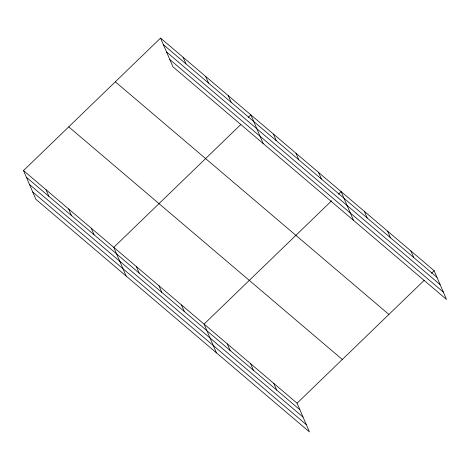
<?xml version="1.0" encoding="UTF-8"?>
<svg xmlns="http://www.w3.org/2000/svg" width="470" height="470" viewBox="0 0 470 470"><rect width="100%" height="100%" fill="white"/><g stroke="black" fill="none" stroke-linecap="round" stroke-linejoin="round"><path stroke-width="0.7" d="M23.5 170.581L297.075 403.207L309.442 431.918L35.867 199.292L23.5 170.581L160.558 38.082L434.133 270.708L446.5 299.419L172.925 66.793L160.558 38.082M240.846 124.509L113.781 247.349L126.148 276.06M248.207 117.388L250.839 114.85L263.206 143.562M331.65 200.766L204.062 324.112L216.423 352.823M338.488 194.157L341.12 191.613L353.481 220.324M297.075 403.207L424.14 280.367M431.507 273.252L434.133 270.708M163.401 44.685L436.977 277.312M166.545 51.982L440.12 284.608M169.782 59.496L443.357 292.123M115.326 81.809L388.907 314.436M68.732 126.859L342.307 359.485M26.344 177.184L299.919 409.811M29.487 184.475L303.062 417.102M32.724 191.995L306.299 424.622M410.88 250.933L413.723 257.536M387.627 231.164L390.47 237.761M364.373 211.388L367.217 217.992M318.548 172.425L321.392 179.023M295.977 153.232L298.82 159.835M273.411 134.038L276.254 140.642M228.267 95.657L231.111 102.26M205.701 76.463L208.539 83.067M183.13 57.275L185.973 63.873M273.822 383.432L276.666 390.035M250.569 363.663L253.412 370.26M227.316 343.887L230.159 350.491M181.491 304.924L184.334 311.522M158.919 285.731L161.762 292.334M136.353 266.537L139.196 273.141M91.209 228.156L94.053 234.759M68.638 208.962L71.481 215.566M46.072 189.774L48.915 196.372"/></g></svg>
